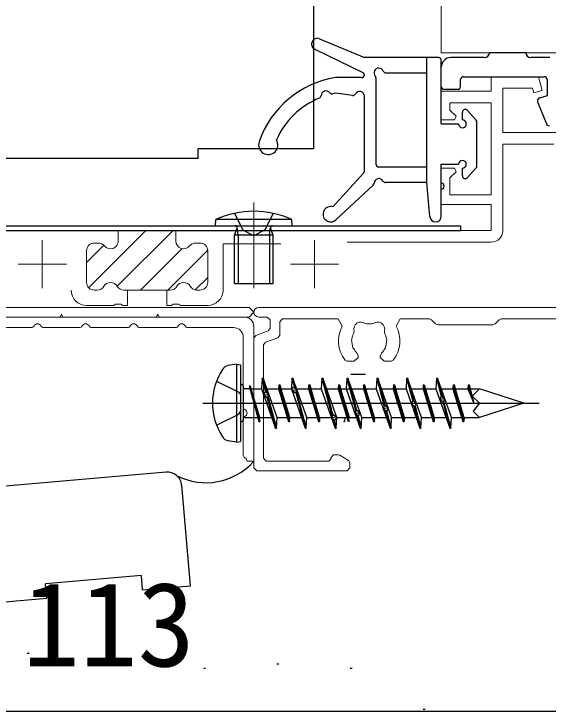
# Model space of a CAD drawing. Units: millimetres, scale not verified. Extents: x -525 to 525, y -783 to 779.
# Drawn here: x 212.1 to 267.7, y 295.3 to 367.8 of the extents above; entities that cross this region are included whole.
import ezdxf
from ezdxf.enums import TextEntityAlignment as Align

# ---------------------------------------------------------------- set-up
doc = ezdxf.new("R2010")
doc.units = ezdxf.units.MM
doc.header["$LTSCALE"] = 4
for name, color, linetype, lineweight in [('0-0_0', 190, 'Continuous', 18), ('0-2_YKK_11', 211, 'Continuous', 18), ('0-4_YKK_12', 2, 'Continuous', 18)]:
    doc.layers.add(name, color=color, linetype=linetype, lineweight=lineweight)
for name, color, linetype in [('0-5_YKK_13', 4, 'Continuous'), ('0-6_YKK_D', 6, 'Continuous'), ('0-8_YSS_K', 3, 'Continuous'), ('0-9_YSS_KE', 3, 'Continuous')]:
    doc.layers.add(name, color=color, linetype=linetype)
doc.styles.add('ＭＳ ゴシック', font='')
doc.styles.get('ＭＳ ゴシック').set_extended_font_data('MS Gothic')

msp = doc.modelspace()

# ---------------------------------------------------------------- linework, layer by layer
at = {"layer": '0-0_0'}
for p, q in [((236.094, 336.305), (187.744, 336.305)), ((210.226, 335.205), (213.961, 335.205)), ((215.226, 335.205), (218.961, 335.205)), ((220.226, 335.205), (223.961, 335.205)), ((225.226, 335.205), (228.961, 335.205)), ((230.226, 335.205), (234.994, 335.205)), ((237.094, 321.305), (237.094, 335.305)), ((235.994, 334.205), (235.994, 326.937)), ((235.994, 325.672), (235.994, 321.937))]:
    msp.add_line(p, q, dxfattribs=at)
at = {"layer": '0-0_0', "color": 7}
msp.add_line((236.394, 321.305), (237.094, 321.305), dxfattribs=at)
at = {"layer": '0-0_0'}
for centre, radius, start, end in [((236.094, 335.305), 1, 0, 90), ((213.961, 335.505), 0.3, 269.99698, 334.6235), ((214.594, 335.205), 0.4, 25.37882, 154.6232), ((215.226, 335.505), 0.3, 205.37384, 269.99717), ((218.961, 335.505), 0.3, 269.99797, 334.62712), ((219.594, 335.205), 0.4, 25.37813, 154.62147), ((220.226, 335.505), 0.3, 205.37384, 269.99717), ((223.961, 335.505), 0.3, 269.99797, 334.62712), ((224.594, 335.205), 0.4, 25.37813, 154.62147), ((225.226, 335.505), 0.3, 205.37384, 269.99717), ((228.961, 335.505), 0.3, 269.99931, 334.62847), ((229.594, 335.205), 0.4, 25.37832, 154.62151), ((230.226, 335.505), 0.3, 205.37329, 269.99953), ((234.994, 334.205), 1, 359.99998, 89.99998), ((236.294, 326.937), 0.3, 179.99465, 244.62117), ((235.994, 326.305), 0.4, 295.37547, 64.62563), ((236.294, 325.672), 0.3, 115.37639, 179.99709), ((236.294, 321.937), 0.3, 179.99574, 244.61837), ((235.994, 321.305), 0.4, 0.00077, 64.62876)]:
    msp.add_arc(centre, radius, start, end, dxfattribs=at)
at = {"layer": '0-2_YKK_11', "color": 4}
for p, q in [((288.993, 337.305), (237.593, 337.305)), ((237.593, 336.305), (238.493, 336.305)), ((238.793, 336.005), (238.493, 336.305)), ((238.793, 336.005), (238.793, 335.134)), ((240.093, 336.105), (239.793, 335.805)), ((240.093, 336.105), (245.861, 336.105)), ((246.297, 335.362), (245.861, 336.105)), ((252.326, 336.105), (251.889, 335.362)), ((252.326, 336.105), (255.369, 336.105)), ((255.581, 336.017), (255.369, 336.105)), ((262.818, 336.105), (262.605, 336.017)), ((262.818, 336.105), (289.193, 336.105)), ((238.596, 334.852), (238.793, 335.134)), ((248.692, 335.627), (248.842, 335.587)), ((249.345, 335.587), (249.495, 335.627)), ((247.504, 334.651), (247.518, 334.806)), ((250.668, 334.806), (250.682, 334.651)), ((238.291, 333.677), (238.093, 333.395)), ((247.251, 333.886), (247.304, 334.001)), ((247.251, 333.886), (247.39, 333.098)), ((250.796, 333.098), (250.935, 333.886)), ((250.883, 334.001), (250.935, 333.886)), ((238.093, 321.605), (238.093, 333.395)), ((247.479, 333.008), (247.39, 333.098)), ((250.796, 333.098), (250.707, 333.008)), ((238.093, 321.605), (238.393, 321.305)), ((244.893, 321.305), (245.093, 321.505)), ((244.893, 321.305), (238.393, 321.305))]:
    msp.add_line(p, q, dxfattribs=at)
at = {"layer": '0-2_YKK_11', "color": 190}
msp.add_lwpolyline([(177.094, 337.305), (236.594, 337.305), (237.094, 336.805), (236.594, 336.305), (227.244, 336.305), (227.094, 336.605), (226.944, 336.305), (217.244, 336.305), (217.094, 336.605), (216.944, 336.305), (207.244, 336.305), (207.094, 336.605), (206.944, 336.305), (197.244, 336.305), (197.094, 336.605), (196.944, 336.305), (187.244, 336.305), (187.094, 336.605), (186.944, 336.305), (177.244, 336.305), (177.094, 336.605)], dxfattribs=at)
at = {"layer": '0-2_YKK_11', "color": 4}
for points in [[(255.581, 336.017), (256.005, 335.593), (256.218, 335.505), (261.969, 335.505), (262.181, 335.593), (262.605, 336.017)], [(238.291, 333.677), (239.596, 334.152), (239.793, 334.433), (239.793, 335.805)], [(238.596, 334.852), (237.291, 334.377), (237.093, 334.095), (237.093, 320.605), (237.393, 320.305), (246.793, 320.305), (247.093, 320.605), (247.093, 321.132), (246.943, 321.391), (246.037, 321.915), (245.887, 321.955), (245.393, 321.955), (245.093, 321.655), (245.093, 321.505)], [(246.584, 331.819), (246.819, 331.705), (247.543, 331.705), (247.943, 332.105), (247.943, 332.244), (247.825, 332.527)], [(250.361, 332.527), (250.243, 332.244), (250.243, 332.105), (250.643, 331.705), (251.367, 331.705), (251.602, 331.819)]]:
    msp.add_lwpolyline(points, dxfattribs=at)
for centre, radius, start, end in [((237.593, 336.805), 0.5, 90, 270), ((249.093, 333.805), 3.2, 150.89019, 218.36669), ((248.233, 335.034), 0.75, 52.29966, 197.70029), ((249.093, 333.805), 1.8, 81.96936, 98.03064), ((249.954, 335.034), 0.75, 342.29976, 127.70038), ((249.093, 333.805), 3.2, 321.63348, 29.10981), ((249.093, 333.805), 1.8, 151.96982, 173.74061), ((249.093, 333.805), 1.8, 6.25942, 28.03018), ((249.093, 333.805), 1.8, 206.26, 225.20711), ((249.093, 333.805), 1.8, 314.79324, 333.74004)]:
    msp.add_arc(centre, radius, start, end, dxfattribs=at)
at = {"layer": '0-4_YKK_12'}
for p, q in [((256.594, 363.756), (256.594, 550.344)), ((256.594, 363.805), (282.116, 363.756)), ((237.094, 348.23), (237.094, 339.291))]:
    msp.add_line(p, q, dxfattribs=at)
at = {"layer": '0-4_YKK_12', "color": 211}
for p, q in [((219.913, 339.355), (225.863, 345.305)), ((222.889, 339.502), (228.692, 345.305)), ((222.926, 345.195), (223.035, 345.305)), ((215.094, 344.305), (215.094, 339.305)), ((220.494, 344.005), (220.945, 344.005)), ((220.945, 344.005), (220.494, 344.005)), ((231.494, 344.005), (231.043, 344.005)), ((231.494, 344.005), (231.043, 344.005)), ((243.394, 344.305), (243.394, 339.305)), ((261.794, 344.105), (246.792, 344.105)), ((219.694, 341.964), (221.506, 343.775)), ((219.694, 339.905), (219.694, 343.205)), ((219.694, 343.205), (219.694, 339.905)), ((225.32, 339.105), (229.636, 343.421)), ((228.149, 339.105), (232.293, 343.249)), ((232.294, 339.905), (232.294, 343.205)), ((232.294, 339.905), (232.294, 343.205)), ((212.594, 341.805), (217.594, 341.805)), ((240.894, 341.805), (245.894, 341.805)), ((230.998, 339.126), (232.294, 340.422)), ((220.808, 339.105), (220.494, 339.105)), ((220.494, 339.105), (220.808, 339.105)), ((231.18, 339.105), (231.494, 339.105)), ((231.18, 339.105), (231.494, 339.105))]:
    msp.add_line(p, q, dxfattribs=at)
for points in [[(228.994, 344.205), (228.994, 345.305), (261.794, 345.305), (261.794, 348.005), (256.594, 348.005), (256.594, 351.805), (257.97, 351.805), (258.13, 351.417), (257.494, 350.781), (257.494, 349.005), (261.794, 349.005), (261.794, 358.605), (257.494, 358.605), (257.494, 357.829), (258.13, 357.193), (257.97, 356.805), (256.594, 356.805), (256.594, 359.805), (261.794, 359.805), (261.794, 361.305), (266.694, 361.305), (267.079, 359.871), (266.209, 359.638), (266.084, 360.105), (262.994, 360.105), (262.994, 355.505), (279.394, 355.505)], [(268.312, 354.305), (262.994, 354.305), (262.994, 345.305)], [(228.994, 344.205), (228.994, 345.305), (222.994, 345.305), (222.994, 344.205), (222.994, 345.305), (170.094, 345.305)], [(239.902, 343.905), (233.894, 343.905), (233.894, 339.105)], [(219.694, 337.505), (222.536, 337.505), (222.719, 337.625), (223.269, 337.625), (223.452, 337.505), (223.944, 337.505), (223.944, 339.105), (223.58, 339.105)], [(223.58, 339.105), (223.944, 339.105), (228.044, 339.105), (228.408, 339.105)], [(232.294, 337.505), (229.452, 337.505), (229.269, 337.625), (228.719, 337.625), (228.536, 337.505), (228.044, 337.505), (228.044, 339.105), (228.408, 339.105)]]:
    msp.add_lwpolyline(points, dxfattribs=at)
for centre, radius, start, end in [((261.794, 345.305), 1.2, 270.00001, 359.99999), ((220.494, 343.205), 0.8, 90.00001, 179.99999), ((220.494, 343.205), 0.8, 90.00001, 179.99999), ((220.945, 343.205), 0.8, 38.68219, 90.00001), ((220.945, 343.205), 0.8, 38.68219, 90.00001), ((222.194, 344.205), 0.8, 218.68219, 359.99999), ((222.194, 344.205), 0.8, 218.68219, 359.99999), ((229.794, 344.205), 0.8, 180.00001, 321.31781), ((229.794, 344.205), 0.8, 180.00001, 321.31781), ((231.043, 343.205), 0.8, 89.99999, 141.31781), ((231.043, 343.205), 0.8, 89.99999, 141.31781), ((231.494, 343.205), 0.8, 0.00001, 89.99999), ((231.494, 343.205), 0.8, 0.00001, 89.99999), ((220.494, 339.905), 0.8, 180.00001, 269.99999), ((220.494, 339.905), 0.8, 180.00001, 269.99999), ((220.808, 339.905), 0.8, 269.99996, 329.99999), ((220.808, 339.905), 0.8, 269.99996, 329.99999), ((222.194, 339.105), 0.8, 30, 150), ((222.194, 339.105), 0.8, 30, 150), ((223.58, 339.905), 0.8, 210.00001, 270.00004), ((223.58, 339.905), 0.8, 210.00001, 270.00004), ((228.408, 339.905), 0.8, 269.99996, 329.99999), ((228.408, 339.905), 0.8, 269.99996, 329.99999), ((229.794, 339.105), 0.8, 30, 150), ((229.794, 339.105), 0.8, 30, 150), ((231.18, 339.905), 0.8, 210.00001, 270.00004), ((231.18, 339.905), 0.8, 210.00001, 270.00004), ((231.494, 339.905), 0.8, 270.00001, 359.99999), ((231.494, 339.905), 0.8, 270.00001, 359.99999), ((219.694, 339.105), 1.6, 180.00001, 269.99999), ((232.294, 339.105), 1.6, 270.00001, 359.99999)]:
    msp.add_arc(centre, radius, start, end, dxfattribs=at)
at = {"layer": '0-5_YKK_13'}
for p, q in [((243.301, 550.344), (243.301, 353.801)), ((243.925, 365.258), (248.594, 363.305)), ((243.432, 364.165), (248.425, 361.74)), ((265.394, 363.805), (261.594, 363.805)), ((256.294, 363.305), (248.594, 363.305)), ((255.094, 350.305), (255.094, 363.305)), ((256.594, 356.405), (256.594, 363.005)), ((261.094, 363.305), (257.594, 363.305)), ((267.894, 363.305), (265.894, 363.305)), ((256.594, 360.305), (256.594, 362.305)), ((248.594, 361.47), (248.594, 361.51)), ((250.836, 361.705), (255.094, 361.705)), ((258.894, 361.305), (267.294, 361.305)), ((248.294, 361.21), (245.594, 361.21)), ((249.794, 361.176), (249.794, 352.205)), ((258.594, 360.305), (258.594, 361.005)), ((267.594, 361.005), (267.594, 359.305)), ((256.894, 360.005), (258.294, 360.005)), ((247.358, 359.365), (245.594, 359.587)), ((248.594, 351.489), (248.594, 359.263)), ((267.594, 359.305), (266.816, 359.094)), ((266.615, 358.695), (267.519, 356.395)), ((258.794, 356.805), (258.794, 357.605)), ((259.318, 357.804), (260.218, 356.79)), ((256.594, 356.405), (258.394, 356.405)), ((258.856, 356.8), (258.794, 356.862)), ((260.294, 352.019), (260.294, 356.591)), ((243.301, 353.801), (231.301, 353.801)), ((231.301, 352.801), (231.301, 353.801)), ((255.094, 351.905), (250.094, 351.905)), ((256.594, 352.205), (258.394, 352.205)), ((256.594, 350.205), (256.594, 352.205)), ((258.794, 351.005), (258.794, 351.805)), ((259.318, 350.806), (260.218, 351.82)), ((245.327, 347.77), (248.516, 351.288)), ((256.594, 348.605), (256.594, 351.205)), ((245.64, 346.421), (249.5, 350.03)), ((255.094, 350.305), (250.787, 350.305)), ((255.396, 346.754), (255.094, 350.305)), ((256.594, 346.805), (256.594, 349.605)), ((235.094, 347.092), (235.949, 345.362)), ((239.094, 347.092), (238.239, 345.362)), ((233.094, 345.805), (233.15, 346.448)), ((241.038, 346.448), (233.15, 346.448)), ((241.094, 345.805), (241.038, 346.448)), ((169.703, 345.305), (258.595, 345.305)), ((169.794, 345.805), (258.595, 345.805)), ((233.094, 345.805), (241.094, 345.805)), ((235.094, 344.805), (235.352, 345.538)), ((235.473, 344.805), (235.362, 345.631)), ((235.949, 345.362), (237.094, 344.753)), ((238.239, 345.362), (237.094, 344.753)), ((238.715, 344.805), (238.826, 345.631)), ((239.094, 344.805), (238.835, 345.538)), ((258.595, 345.805), (258.595, 345.305)), ((235.094, 339.805), (235.094, 344.805)), ((239.094, 344.805), (235.094, 344.805)), ((235.473, 344.805), (235.473, 339.805)), ((238.715, 344.805), (238.715, 339.805)), ((235.294, 331.4), (234.423, 331.246)), ((235.294, 331.4), (235.294, 323.276)), ((235.294, 331.4), (235.694, 331.329)), ((235.694, 331.329), (235.694, 323.347)), ((233.214, 329.638), (235.551, 328.483)), ((235.994, 329.138), (235.694, 329.384)), ((237.952, 329.938), (237.894, 328.838)), ((237.952, 329.938), (238.056, 329.938)), ((238.341, 328.485), (237.952, 329.938)), ((238.056, 329.938), (238.467, 328.401)), ((239.507, 325.838), (238.056, 329.938)), ((241.058, 329.938), (241, 328.838)), ((241.058, 329.938), (241.328, 328.929)), ((241.058, 329.938), (241.161, 329.938)), ((241.161, 329.938), (241.454, 328.844)), ((242.612, 325.838), (241.161, 329.938)), ((244.164, 329.938), (244.106, 328.838)), ((244.164, 329.938), (244.267, 329.938)), ((244.164, 329.938), (245.237, 325.931)), ((245.718, 325.838), (244.267, 329.938)), ((244.267, 329.938), (245.302, 326.076)), ((246.77, 329.938), (246.712, 328.838)), ((246.77, 329.938), (247.7, 326.465)), ((246.77, 329.938), (246.873, 329.938)), ((246.873, 329.938), (247.765, 326.611)), ((248.324, 325.838), (246.873, 329.938)), ((249.875, 329.938), (249.818, 328.838)), ((249.875, 329.938), (250.663, 327)), ((249.875, 329.938), (249.979, 329.938)), ((249.979, 329.938), (250.747, 327.071)), ((251.43, 325.838), (249.979, 329.938)), ((252.981, 329.938), (252.924, 328.838)), ((252.981, 329.938), (253.625, 327.534)), ((252.981, 329.938), (253.085, 329.938)), ((253.085, 329.938), (253.734, 327.514)), ((254.536, 325.838), (253.085, 329.938)), ((256.087, 329.938), (256.029, 328.838)), ((256.087, 329.938), (256.595, 328.042)), ((256.087, 329.938), (256.191, 329.938)), ((256.191, 329.938), (256.721, 327.957)), ((257.642, 325.838), (256.191, 329.938)), ((235.994, 329.138), (235.994, 325.538)), ((236.694, 328.838), (235.994, 328.838)), ((236.613, 329.138), (237.605, 325.438)), ((236.613, 329.138), (236.717, 329.138)), ((236.717, 329.138), (237.708, 325.438)), ((237.729, 325.838), (236.717, 329.138)), ((236.809, 328.838), (237.894, 328.838)), ((237.894, 328.838), (239.345, 324.738)), ((238.445, 328.838), (239.672, 328.838)), ((239.693, 329.238), (239.672, 328.838)), ((239.672, 328.838), (240.711, 325.438)), ((239.693, 329.238), (240.711, 325.438)), ((239.693, 329.238), (239.796, 329.238)), ((239.796, 329.238), (240.814, 325.438)), ((240.835, 325.838), (239.796, 329.238)), ((239.918, 328.838), (241, 328.838)), ((241, 328.838), (242.451, 324.738)), ((241.062, 328.663), (241.214, 329.005)), ((241.062, 328.663), (241.578, 328.762)), ((241.062, 328.663), (241.426, 328.42)), ((241.578, 328.762), (241.214, 329.005)), ((241.578, 328.762), (241.426, 328.42)), ((241.515, 328.62), (242.555, 324.738)), ((241.551, 328.838), (242.776, 328.838)), ((242.797, 329.238), (242.776, 328.838)), ((242.776, 328.838), (243.817, 325.438)), ((242.798, 329.238), (243.817, 325.438)), ((242.798, 329.238), (242.902, 329.238)), ((242.902, 329.238), (243.92, 325.438)), ((243.939, 325.838), (242.902, 329.238)), ((243.024, 328.838), (244.106, 328.838)), ((244.106, 328.838), (245.557, 324.738)), ((244.657, 328.838), (245.88, 328.838)), ((245.901, 329.238), (245.88, 328.838)), ((245.88, 328.838), (246.922, 325.438)), ((245.904, 329.238), (246.922, 325.438)), ((245.904, 329.238), (246.008, 329.238)), ((246.008, 329.238), (247.026, 325.438)), ((247.044, 325.838), (246.008, 329.238)), ((246.13, 328.838), (247.212, 328.838)), ((246.712, 328.838), (248.163, 324.738)), ((247.262, 328.838), (248.484, 328.838)), ((248.505, 329.238), (248.484, 328.838)), ((248.484, 328.838), (249.528, 325.438)), ((248.51, 329.238), (249.528, 325.438)), ((248.51, 329.238), (248.614, 329.238)), ((248.614, 329.238), (249.632, 325.438)), ((249.648, 325.838), (248.614, 329.238)), ((248.735, 328.838), (249.818, 328.838)), ((249.818, 328.838), (251.269, 324.738)), ((250.368, 328.838), (251.589, 328.838)), ((251.61, 329.238), (251.589, 328.838)), ((251.589, 328.838), (252.634, 325.438)), ((251.616, 329.238), (252.634, 325.438)), ((251.616, 329.238), (251.719, 329.238)), ((251.719, 329.238), (252.738, 325.438)), ((252.752, 325.838), (251.719, 329.238)), ((251.841, 328.838), (252.924, 328.838)), ((252.924, 328.838), (254.375, 324.738)), ((253.474, 328.838), (254.693, 328.838)), ((254.714, 329.238), (254.693, 328.838)), ((254.693, 328.838), (255.74, 325.438)), ((254.722, 329.238), (255.74, 325.438)), ((254.722, 329.238), (254.825, 329.238)), ((254.825, 329.238), (255.843, 325.438)), ((254.825, 329.238), (255.856, 325.838)), ((254.947, 328.838), (256.029, 328.838)), ((256.029, 328.838), (257.48, 324.738)), ((256.58, 328.838), (257.797, 328.838)), ((257.818, 329.238), (257.797, 328.838)), ((257.797, 328.838), (258.846, 325.438)), ((257.827, 329.238), (258.846, 325.438)), ((257.827, 329.238), (257.931, 329.238)), ((257.931, 329.238), (258.949, 325.438)), ((258.961, 325.838), (257.931, 329.238)), ((258.052, 328.838), (259.359, 328.838)), ((259.38, 329.238), (259.71, 328.008)), ((259.38, 329.238), (259.484, 329.238)), ((259.484, 329.238), (259.993, 327.338)), ((259.591, 328.838), (260.577, 328.838)), ((265.194, 327.338), (260.577, 328.838)), ((235.551, 328.483), (235.694, 328.215)), ((238.125, 328.186), (238.277, 328.528)), ((238.125, 328.186), (238.64, 328.285)), ((238.125, 328.186), (238.489, 327.943)), ((238.64, 328.285), (238.277, 328.528)), ((239.345, 324.738), (238.486, 327.945)), ((238.64, 328.285), (238.489, 327.943)), ((238.552, 328.085), (239.449, 324.738)), ((241.45, 328.474), (242.451, 324.738)), ((256.429, 327.71), (256.58, 328.052)), ((256.944, 327.808), (256.58, 328.052)), ((231.774, 327.338), (266.765, 327.338)), ((253.492, 327.233), (253.643, 327.575)), ((254.007, 327.331), (253.492, 327.233)), ((253.492, 327.233), (253.855, 326.99)), ((254.007, 327.331), (253.643, 327.575)), ((254.007, 327.331), (253.855, 326.99)), ((256.944, 327.808), (256.429, 327.71)), ((256.429, 327.71), (256.792, 327.466)), ((256.74, 327.502), (257.48, 324.738)), ((256.944, 327.808), (256.792, 327.466)), ((256.83, 327.551), (257.584, 324.738)), ((260.577, 327.338), (259.892, 326.519)), ((265.194, 327.338), (260.577, 325.838)), ((260.577, 327.338), (265.194, 327.338)), ((235.551, 326.193), (235.694, 326.461)), ((247.617, 326.279), (247.769, 326.621)), ((248.133, 326.378), (247.769, 326.621)), ((250.554, 326.756), (250.706, 327.098)), ((251.07, 326.855), (250.554, 326.756)), ((250.554, 326.756), (250.918, 326.513)), ((251.07, 326.855), (250.706, 327.098)), ((250.766, 326.615), (251.269, 324.738)), ((250.892, 326.53), (251.372, 324.738)), ((251.07, 326.855), (250.918, 326.513)), ((253.753, 327.058), (254.375, 324.738)), ((253.867, 327.017), (254.478, 324.738)), ((259.892, 326.519), (260.577, 325.838)), ((233.214, 325.038), (235.551, 326.193)), ((235.994, 325.838), (237.498, 325.838)), ((237.708, 325.438), (237.729, 325.838)), ((237.729, 325.838), (238.956, 325.838)), ((239.449, 324.738), (239.507, 325.838)), ((239.507, 325.838), (240.588, 325.838)), ((240.814, 325.438), (240.835, 325.838)), ((240.835, 325.838), (242.062, 325.838)), ((242.555, 324.738), (242.612, 325.838)), ((242.612, 325.838), (243.694, 325.838)), ((243.939, 325.838), (243.918, 325.438)), ((243.939, 325.838), (245.168, 325.838)), ((245.18, 325.802), (245.332, 326.144)), ((245.696, 325.901), (245.18, 325.802)), ((245.18, 325.802), (245.544, 325.559)), ((245.292, 325.728), (245.557, 324.738)), ((245.696, 325.901), (245.332, 326.144)), ((245.696, 325.901), (245.544, 325.559)), ((245.661, 324.738), (245.718, 325.838)), ((245.718, 325.838), (246.8, 325.838)), ((246.544, 325.838), (246.523, 325.438)), ((246.544, 325.838), (247.774, 325.838)), ((247.617, 326.279), (248.133, 326.378)), ((247.617, 326.279), (247.981, 326.036)), ((247.779, 326.171), (248.163, 324.738)), ((247.905, 326.087), (248.266, 324.738)), ((248.133, 326.378), (247.981, 326.036)), ((248.266, 324.738), (248.324, 325.838)), ((248.324, 325.838), (249.405, 325.838)), ((249.648, 325.838), (249.627, 325.438)), ((249.648, 325.838), (250.879, 325.838)), ((251.372, 324.738), (251.43, 325.838)), ((251.43, 325.838), (252.511, 325.838)), ((252.752, 325.838), (252.731, 325.438)), ((252.752, 325.838), (253.985, 325.838)), ((254.478, 324.738), (254.536, 325.838)), ((254.536, 325.838), (255.617, 325.838)), ((255.856, 325.838), (255.836, 325.438)), ((255.856, 325.838), (257.091, 325.838)), ((257.584, 324.738), (257.642, 325.838)), ((257.642, 325.838), (258.722, 325.838)), ((258.961, 325.838), (258.949, 325.438)), ((258.961, 325.838), (260.577, 325.838)), ((235.994, 325.538), (235.694, 325.292)), ((237.605, 325.438), (237.708, 325.438)), ((240.711, 325.438), (240.814, 325.438)), ((243.817, 325.438), (243.92, 325.438)), ((245.418, 325.644), (245.661, 324.738)), ((246.422, 325.438), (246.526, 325.438)), ((249.528, 325.438), (249.632, 325.438)), ((252.634, 325.438), (252.738, 325.438)), ((255.74, 325.438), (255.843, 325.438)), ((258.846, 325.438), (258.949, 325.438)), ((239.345, 324.738), (239.449, 324.738)), ((242.451, 324.738), (242.555, 324.738)), ((245.557, 324.738), (245.661, 324.738)), ((248.163, 324.738), (248.266, 324.738)), ((251.269, 324.738), (251.372, 324.738)), ((254.375, 324.738), (254.478, 324.738)), ((257.48, 324.738), (257.584, 324.738)), ((235.294, 323.276), (234.423, 323.43)), ((235.294, 323.276), (235.694, 323.347))]:
    msp.add_line(p, q, dxfattribs=at)
for points in [[(231.301, 352.801), (161.801, 352.801), (161.801, 355.801), (173.301, 355.801)], [(235.094, 339.805), (239.094, 339.805), (239.094, 344.805)], [(259.38, 329.238), (259.359, 328.838), (259.993, 327.338)], [(260.577, 327.338), (259.81, 328.069), (260.577, 328.838)]]:
    msp.add_lwpolyline(points, dxfattribs=at)
for centre, radius, start, end in [((243.694, 364.705), 0.6, 67.29305, 244.09592), ((261.094, 363.805), 0.5, 270, 0), ((265.894, 363.805), 0.5, 180, 270), ((256.294, 363.005), 0.3, 0, 90), ((257.594, 362.305), 1, 90, 180), ((250.094, 361.705), 0.5, 22.02431, 221.40962), ((248.294, 361.51), 0.3, 270, 0), ((248.294, 361.47), 0.3, 0, 64.09592), ((249.494, 361.176), 0.3, 0, 41.40962), ((250.836, 362.005), 0.3, 202.02431, 270), ((258.894, 361.005), 0.3, 90, 180), ((267.294, 361.005), 0.3, 0, 90), ((247.12, 351.327), 10, 98.77631, 161.31748), ((244.594, 359.338), 0.5, 37.01533, 177.98244), ((256.894, 360.305), 0.3, 180, 270), ((258.294, 360.305), 0.3, 270, 0), ((247.12, 351.327), 8.4, 112.471, 156.04391), ((243.794, 359.366), 0.3, 292.471, 357.98244), ((245.233, 359.82), 0.3, 217.01533, 282.52677), ((247.12, 351.327), 8.4, 100.46528, 102.52677), ((247.396, 359.663), 0.3, 262.83076, 330.80645), ((248.094, 359.273), 0.5, 0, 150.80645), ((266.894, 358.805), 0.3, 105.12723, 201.46551), ((259.094, 357.605), 0.3, 41.59314, 180), ((258.794, 356.405), 0.4, 180, 90), ((259.994, 356.591), 0.3, 0, 41.59314), ((267.798, 356.505), 0.3, 201.46551, 270), ((238.594, 354.21), 1, 161.31748, 31.85628), ((258.794, 352.205), 0.4, 270, 180), ((250.094, 352.205), 0.3, 180, 270), ((259.994, 352.019), 0.3, 318.40686, 0), ((248.294, 351.489), 0.3, 317.79873, 0), ((250.094, 350.205), 0.5, 30, 176.82535), ((250.787, 350.605), 0.3, 210, 270), ((259.094, 351.005), 0.3, 180, 318.40686), ((249.295, 350.249), 0.3, 313.08137, 356.82535), ((256.594, 349.905), 0.3, 270, 90), ((245.094, 347.005), 0.8, 73.08137, 313.08137), ((237.094, 337.805), 9.5, 65.47227, 114.52773), ((255.994, 346.805), 0.6, 184.86385, 0), ((235.164, 345.605), 0.2, 340.57815, 90), ((239.024, 345.605), 0.2, 90, 199.42185), ((239.294, 327.338), 6.5, 147.34138, 212.65862), ((234.579, 330.36), 0.9, 100, 147.34138), ((234.579, 324.316), 0.9, 212.65862, 260)]:
    msp.add_arc(centre, radius, start, end, dxfattribs=at)
at = {"layer": '0-6_YKK_D'}
msp.add_line((170.094, 295.305), (283.094, 295.305), dxfattribs=at)
at = {"layer": '0-8_YSS_K'}
for p, q in [((248.694, 330.338), (247.194, 330.338)), ((225.394, 309.408), (215.432, 308.536)), ((225.525, 307.913), (225.394, 309.408)), ((225.525, 307.913), (230.504, 308.349)), ((213.515, 301.321), (213.715, 301.321)), ((231.878, 299.76), (232.078, 299.76)), ((239.493, 300.221), (239.693, 300.221)), ((247.108, 299.76), (247.308, 299.76)), ((254.724, 295.49), (254.924, 295.49))]:
    msp.add_line(p, q, dxfattribs=at)
msp.add_lwpolyline([(205.601, 306.17), (215.563, 307.042), (215.432, 308.536)], dxfattribs=at)
msp.add_arc((232.135, 325.684), 6.616, 242.2852, 318.551, dxfattribs=at)
at = {"layer": '0-9_YSS_KE'}
for p, q in [((227.963, 320.173), (131.335, 311.719)), ((230.504, 308.349), (229.589, 318.809))]:
    msp.add_line(p, q, dxfattribs=at)
msp.add_arc((228.094, 318.678), 1.5, 5, 95, dxfattribs=at)

# ---------------------------------------------------------------- texts
at = {"layer": '0-6_YKK_D', "style": 'ＭＳ ゴシック'}
msp.add_text('113', height=8.798, dxfattribs=at).set_placement((213.026, 297.305), align=Align.BOTTOM_LEFT)

doc.saveas('drawing.dxf')
